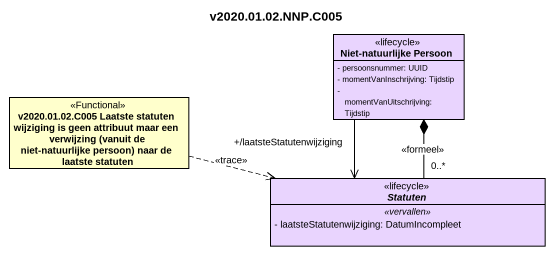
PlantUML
@startuml
title v2020.01.02.NNP.C005
hide circle
hide empty members
skinparam classAttributeIconSize 0
class "Niet-natuurlijke Persoon" as Niet_natuurlijke_Persoon <<lifecycle>> #E9D4FE {
  - persoonsnummer: UUID
  - momentVanInschrijving: Tijdstip
  - momentVanUitschrijving: Tijdstip
}
class "v2020.01.02.C005 Laatste statuten wijziging is geen attribuut maar een verwijzing (vanuit de niet-natuurlijke persoon) naar de laatste statuten" as v2020_01_02_C005_Laatste <<Functional>>
abstract class Statuten <<lifecycle>> #E9D4FE {
  .. <<vervallen>> ..
  - laatsteStatutenwijziging: DatumIncompleet
}
Niet_natuurlijke_Persoon --> "+/laatsteStatutenwijziging" Statuten
v2020_01_02_C005_Laatste .right.> Statuten : <<trace>>
Statuten "0..*" -up-* Niet_natuurlijke_Persoon : <<formeel>>
@enduml
